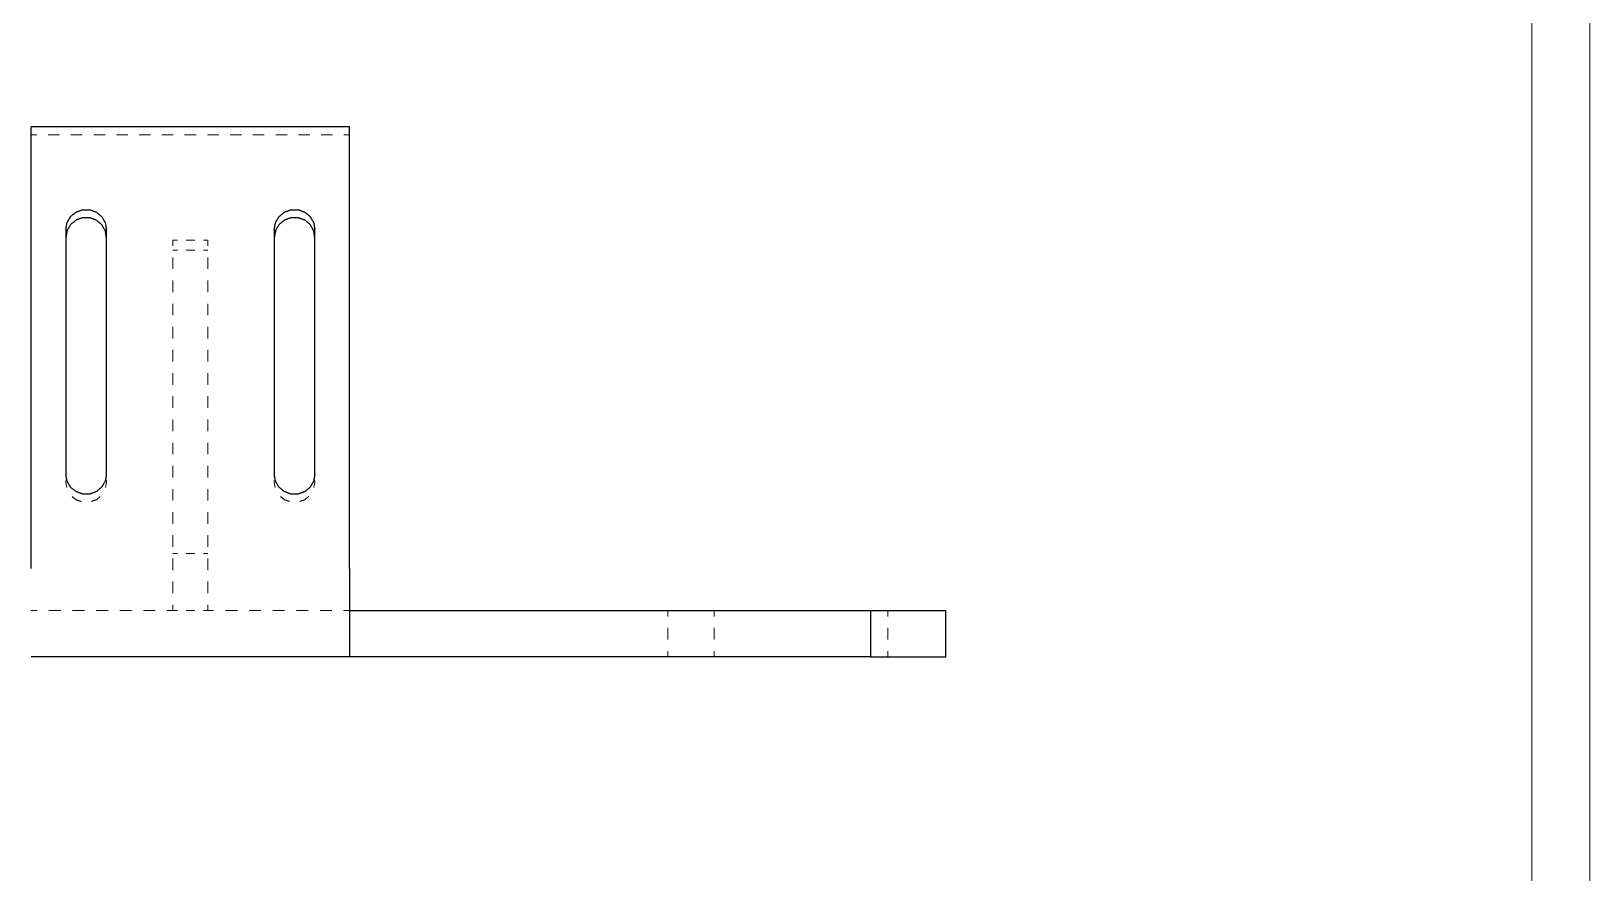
# Model space of a CAD drawing. Header units: millimetres. Extents: x 0 to 420, y 0 to 297.
# Drawn here: x 285.4 to 420, y 151.6 to 224.3 of the extents above; entities that cross this region are included whole.
import ezdxf

# ---------------------------------------------------------------- set-up
doc = ezdxf.new("R2010")
doc.units = ezdxf.units.MM
doc.layers.add('1', color=7, linetype='Continuous', true_color=0xffffff)

msp = doc.modelspace()

# ---------------------------------------------------------------- linework, layer by layer
at = {"layer": '1', "color": 132, "linetype": 'Continuous', "lineweight": 18}
for p, q in [((420, 0), (420, 297)), ((415, 5), (415, 292))]:
    msp.add_line(p, q, dxfattribs=at)
at = {"layer": '1', "color": 30, "linetype": 'Continuous', "lineweight": 25}
for p, q in [((285.38, 177.87), (285.38, 216.04)), ((312.88, 216.04), (285.38, 216.04)), ((312.88, 177.87), (312.88, 216.04)), ((288.38, 207.17), (288.38, 186)), ((291.88, 186), (291.88, 207.17)), ((306.38, 207.17), (306.38, 186)), ((309.88, 186), (309.88, 207.17)), ((312.88, 174.24), (357.88, 174.24)), ((357.88, 174.24), (364.38, 174.24)), ((357.88, 174.24), (357.88, 170.24)), ((364.38, 170.24), (364.38, 174.24)), ((312.88, 170.24), (285.38, 170.24)), ((357.88, 170.24), (312.88, 170.24)), ((357.88, 170.24), (364.38, 170.24))]:
    msp.add_line(p, q, dxfattribs=at)
at = {"layer": '1', "color": 43, "linetype": 'Continuous', "lineweight": 18}
for p, q in [((285.87, 215.34), (285.38, 215.34)), ((287.84, 215.34), (286.86, 215.34)), ((289.8, 215.34), (288.82, 215.34)), ((291.77, 215.34), (290.79, 215.34)), ((293.73, 215.34), (292.75, 215.34)), ((295.7, 215.34), (294.71, 215.34)), ((297.66, 215.34), (296.68, 215.34)), ((299.62, 215.34), (298.64, 215.34)), ((301.59, 215.34), (300.61, 215.34)), ((303.55, 215.34), (302.57, 215.34)), ((305.52, 215.34), (304.54, 215.34)), ((307.48, 215.34), (306.5, 215.34)), ((309.45, 215.34), (308.46, 215.34)), ((311.41, 215.34), (310.43, 215.34)), ((312.88, 215.34), (312.39, 215.34)), ((297.63, 205.75), (297.63, 206.25)), ((298.01, 206.25), (297.63, 206.25)), ((299.51, 206.25), (298.76, 206.25)), ((300.63, 206.25), (300.26, 206.25)), ((300.63, 205.75), (300.63, 206.25)), ((298.01, 205.38), (297.63, 205.38)), ((297.63, 203.75), (297.63, 204.75)), ((299.51, 205.38), (298.76, 205.38)), ((300.63, 205.38), (300.26, 205.38)), ((300.63, 203.75), (300.63, 204.75)), ((297.63, 201.75), (297.63, 202.75)), ((300.63, 201.75), (300.63, 202.75)), ((297.63, 199.75), (297.63, 200.75)), ((300.63, 199.75), (300.63, 200.75)), ((297.63, 197.75), (297.63, 198.75)), ((300.63, 197.75), (300.63, 198.75)), ((297.63, 195.75), (297.63, 196.75)), ((300.63, 195.75), (300.63, 196.75)), ((297.63, 193.75), (297.63, 194.75)), ((300.63, 193.75), (300.63, 194.75)), ((297.63, 191.75), (297.63, 192.75)), ((300.63, 191.75), (300.63, 192.75)), ((297.63, 189.74), (297.63, 190.74)), ((300.63, 189.74), (300.63, 190.74)), ((297.63, 187.74), (297.63, 188.74)), ((300.63, 187.74), (300.63, 188.74)), ((288.38, 186), (288.38, 185.83)), ((291.88, 185.83), (291.88, 186)), ((297.63, 185.74), (297.63, 186.74)), ((300.63, 185.74), (300.63, 186.74)), ((306.38, 186), (306.38, 185.83)), ((309.88, 185.83), (309.88, 186)), ((288.38, 185.48), (288.38, 185.3)), ((288.38, 185.3), (288.46, 184.86)), ((291.8, 184.86), (291.88, 185.3)), ((291.88, 185.3), (291.88, 185.48)), ((297.63, 183.74), (297.63, 184.74)), ((300.63, 183.74), (300.63, 184.74)), ((306.38, 185.48), (306.38, 185.3)), ((306.38, 185.3), (306.46, 184.86)), ((309.8, 184.86), (309.88, 185.3)), ((309.88, 185.3), (309.88, 185.48)), ((297.63, 181.74), (297.63, 182.74)), ((300.63, 181.74), (300.63, 182.74)), ((297.63, 179.74), (297.63, 180.74)), ((300.63, 179.74), (300.63, 180.74)), ((298.01, 179.17), (297.63, 179.17)), ((299.51, 179.17), (298.76, 179.17)), ((300.63, 179.17), (300.26, 179.17)), ((297.63, 177.74), (297.63, 178.74)), ((300.63, 177.74), (300.63, 178.74)), ((297.63, 175.74), (297.63, 176.74)), ((300.63, 175.74), (300.63, 176.74)), ((285.38, 174.24), (285.89, 174.24)), ((286.91, 174.24), (287.94, 174.24)), ((288.96, 174.24), (289.98, 174.24)), ((291, 174.24), (292.02, 174.24)), ((293.04, 174.24), (294.06, 174.24)), ((295.08, 174.24), (296.1, 174.24)), ((297.12, 174.24), (297.63, 174.24)), ((297.63, 174.24), (297.63, 174.74)), ((298.01, 174.24), (297.63, 174.24)), ((299.51, 174.24), (298.76, 174.24)), ((300.63, 174.24), (300.26, 174.24)), ((300.63, 174.24), (300.63, 174.74)), ((300.63, 174.24), (301.14, 174.24)), ((302.16, 174.24), (303.19, 174.24)), ((304.21, 174.24), (305.23, 174.24)), ((306.25, 174.24), (307.27, 174.24)), ((308.29, 174.24), (309.31, 174.24)), ((310.33, 174.24), (311.35, 174.24)), ((312.37, 174.24), (312.88, 174.24)), ((340.38, 173.74), (340.38, 174.24)), ((344.38, 174.24), (344.38, 173.74)), ((359.38, 173.74), (359.38, 174.24)), ((340.38, 171.74), (340.38, 172.74)), ((344.38, 172.74), (344.38, 171.74)), ((359.38, 171.74), (359.38, 172.74)), ((340.38, 170.24), (340.38, 170.74)), ((344.38, 170.74), (344.38, 170.24)), ((359.38, 170.24), (359.38, 170.74))]:
    msp.add_line(p, q, dxfattribs=at)
at = {"layer": '1', "color": 30, "linetype": 'Continuous', "lineweight": 25}
for points, knots in [([(288.38, 207.17), (288.49, 207.76), (288.79, 208.28), (289.26, 208.66), (289.83, 208.87), (290.44, 208.87), (291.01, 208.66), (291.47, 208.28), (291.78, 207.76), (291.88, 207.17)], [0, 0, 0.11031, 0.220997, 0.332256, 0.44402, 0.555978, 0.667742, 0.779005, 0.889689, 1, 1]), ([(306.38, 207.17), (306.49, 207.76), (306.79, 208.28), (307.26, 208.66), (307.83, 208.87), (308.44, 208.87), (309.01, 208.66), (309.47, 208.28), (309.78, 207.76), (309.88, 207.17)], [0, 0, 0.110311, 0.220996, 0.332259, 0.444019, 0.555981, 0.667741, 0.779004, 0.889689, 1, 1]), ([(291.88, 206.48), (291.78, 207.07), (291.47, 207.59), (291.01, 207.97), (290.44, 208.17), (289.83, 208.17), (289.26, 207.97), (288.79, 207.59), (288.49, 207.07), (288.38, 206.48)], [0, 0, 0.110311, 0.220995, 0.332258, 0.444022, 0.55598, 0.667744, 0.779003, 0.88969, 1, 1]), ([(309.88, 206.48), (309.78, 207.07), (309.47, 207.59), (309.01, 207.97), (308.44, 208.17), (307.83, 208.17), (307.26, 207.97), (306.79, 207.59), (306.49, 207.07), (306.38, 206.48)], [0, 0, 0.110311, 0.220996, 0.332259, 0.444019, 0.555981, 0.667741, 0.779004, 0.889689, 1, 1]), ([(291.88, 186), (291.78, 185.41), (291.47, 184.89), (291.01, 184.51), (290.44, 184.3), (289.83, 184.3), (289.26, 184.51), (288.79, 184.89), (288.49, 185.41), (288.38, 186)], [0, 0, 0.110311, 0.220998, 0.332257, 0.444022, 0.555979, 0.667744, 0.779001, 0.88969, 1, 1]), ([(309.88, 186), (309.78, 185.41), (309.47, 184.89), (309.01, 184.51), (308.44, 184.3), (307.83, 184.3), (307.26, 184.51), (306.79, 184.89), (306.49, 185.41), (306.38, 186)], [0, 0, 0.110311, 0.220998, 0.332258, 0.444019, 0.555981, 0.667742, 0.779002, 0.889689, 1, 1]), ([(312.88, 177.87), (312.88, 175.37), (312.88, 173.07), (312.88, 171.31), (312.88, 170.72), (312.88, 170.24)], [0, 0, 0.328338, 0.629878, 0.859828, 0.936714, 1, 1])]:
    msp.add_open_spline(points, degree=1, knots=knots, dxfattribs=at)
at = {"layer": '1', "color": 43, "linetype": 'Continuous', "lineweight": 18}
for points, knots in [([(288.91, 184.1), (289.26, 183.81), (289.69, 183.66)], [0, 0, 0.493528, 1, 1]), ([(290.58, 183.66), (291.01, 183.81), (291.35, 184.1)], [0, 0, 0.506461, 1, 1]), ([(306.91, 184.1), (307.26, 183.81), (307.69, 183.66)], [0, 0, 0.493548, 1, 1]), ([(308.58, 183.66), (309.01, 183.81), (309.35, 184.1)], [0, 0, 0.506461, 1, 1])]:
    msp.add_open_spline(points, degree=1, knots=knots, dxfattribs=at)

doc.saveas('drawing.dxf')
